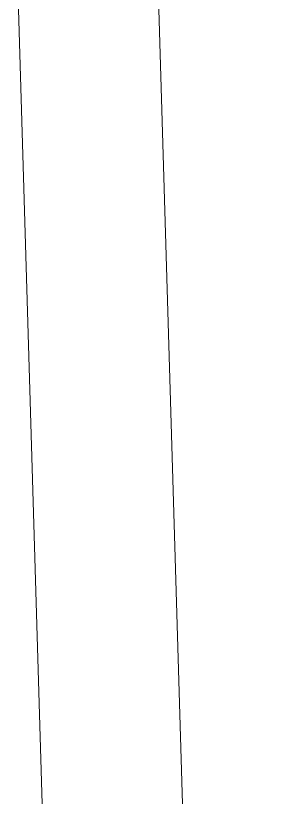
# Model space of a CAD drawing. Extents: x 23 to 417, y 3 to 294.
# Drawn here: x 381.137 to 381.709, y 147.177 to 148.911 of the extents above; entities that cross this region are included whole.
import ezdxf

# ---------------------------------------------------------------- set-up
doc = ezdxf.new("R2010")
doc.units = 0
doc.linetypes.add('DASHED', pattern=[15, 12, -3])
doc.layers.get('0').update_dxf_attribs({"lineweight": 13})

# ---------------------------------------------------------------- blocks, each defined once
blk = doc.blocks.new('BLOCK3535')
at = {"color": 7, "linetype": 'DASHED', "lineweight": 13, "ltscale": 0.4470932620003446}
for p, q in [((58.35745388439999, 33.933276915363), (58.88669156168524, 16.05737908161166)), ((58.27384991088159, 15.7550672444932), (57.74461223359636, 33.63096507824454))]:
    blk.add_line(p, q, dxfattribs=at)

msp = doc.modelspace()

# ---------------------------------------------------------------- block references
at = {"lineweight": 0, "xscale": 0.5, "yscale": 0.5, "zscale": 0.5}
msp.add_blockref('BLOCK3535', (352.2651613420396, 132.3302548485801), dxfattribs=at)

doc.saveas('drawing.dxf')
